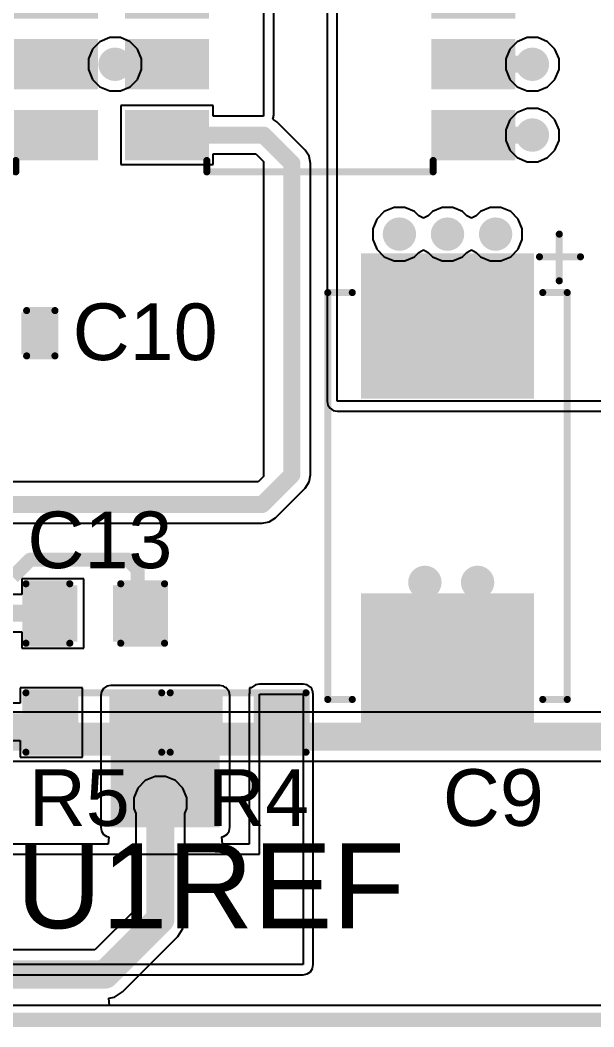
# Model space of a CAD drawing. Header units: millimetres. Extents: x 0 to 215, y 0 to 215.
# Drawn here: x 2.903 to 3.308, y 1.245 to 1.956 of the extents above; entities that cross this region are included whole.
import ezdxf

# ---------------------------------------------------------------- set-up
doc = ezdxf.new("R2010")
doc.units = ezdxf.units.MM
doc.header["$MEASUREMENT"] = 0
for name, color, linetype in [('BottomLayer', 5, 'Continuous'), ('Mechanical1', 6, 'Continuous'), ('TopLayer', 1, 'Continuous'), ('TopOverlay', 2, 'Continuous'), ('TopPaste', 8, 'Continuous'), ('TopSolder', 216, 'Continuous'), ('ViaHoleLayer', 16, 'Continuous')]:
    doc.layers.add(name, color=color, linetype=linetype)
doc.styles.add('Arial', font='', dxfattribs={"height": 0.2})
doc.styles.get('Arial').set_extended_font_data('Arial')

# ---------------------------------------------------------------- blocks, each defined once
blk = doc.blocks.new('SOP_8_21')
at = {"layer": 'TopLayer'}
for points in [[(-0.13386, 0.08878), (-0.08268, 0.08878), (-0.08268, 0.06122), (-0.13386, 0.06122)], [(0.08268, 0.08878), (0.13386, 0.08878), (0.13386, 0.06122), (0.08268, 0.06122)], [(-0.13386, 0.03878), (-0.08268, 0.03878), (-0.08268, 0.01122), (-0.13386, 0.01122)], [(0.08268, 0.03878), (0.13386, 0.03878), (0.13386, 0.01122), (0.08268, 0.01122)], [(-0.13386, -0.01122), (-0.08268, -0.01122), (-0.08268, -0.03878), (-0.13386, -0.03878)], [(0.08268, -0.01122), (0.13386, -0.01122), (0.13386, -0.03878), (0.08268, -0.03878)], [(-0.13386, -0.06122), (-0.08268, -0.06122), (-0.08268, -0.08878), (-0.13386, -0.08878)], [(0.08268, -0.06122), (0.13386, -0.06122), (0.13386, -0.08878), (0.08268, -0.08878)]]:
    blk.add_hatch(color=1, dxfattribs=at).paths.add_polyline_path(points)
at = {"layer": 'TopOverlay'}
blk.add_hatch(color=2, dxfattribs=at).paths.add_polyline_path([(-0.078, 0.058), (-0.067, 0.058), (-0.067, 0.084), (-0.078, 0.084)])
at = {"layer": 'TopPaste'}
for points in [[(-0.13386, 0.08878), (-0.08268, 0.08878), (-0.08268, 0.06122), (-0.13386, 0.06122)], [(0.08268, 0.08878), (0.13386, 0.08878), (0.13386, 0.06122), (0.08268, 0.06122)], [(-0.13386, 0.03878), (-0.08268, 0.03878), (-0.08268, 0.01122), (-0.13386, 0.01122)], [(0.08268, 0.03878), (0.13386, 0.03878), (0.13386, 0.01122), (0.08268, 0.01122)], [(-0.13386, -0.01122), (-0.08268, -0.01122), (-0.08268, -0.03878), (-0.13386, -0.03878)], [(0.08268, -0.01122), (0.13386, -0.01122), (0.13386, -0.03878), (0.08268, -0.03878)], [(-0.13386, -0.06122), (-0.08268, -0.06122), (-0.08268, -0.08878), (-0.13386, -0.08878)], [(0.08268, -0.06122), (0.13386, -0.06122), (0.13386, -0.08878), (0.08268, -0.08878)]]:
    blk.add_hatch(color=8, dxfattribs=at).paths.add_polyline_path(points)
at = {"layer": 'TopSolder'}
for points in [[(-0.13786, 0.09278), (-0.07868, 0.09278), (-0.07868, 0.05722), (-0.13786, 0.05722)], [(0.07868, 0.09278), (0.13786, 0.09278), (0.13786, 0.05722), (0.07868, 0.05722)], [(-0.13786, 0.04278), (-0.07868, 0.04278), (-0.07868, 0.00722), (-0.13786, 0.00722)], [(0.07868, 0.04278), (0.13786, 0.04278), (0.13786, 0.00722), (0.07868, 0.00722)], [(-0.13786, -0.00722), (-0.07868, -0.00722), (-0.07868, -0.04278), (-0.13786, -0.04278)], [(0.07868, -0.00722), (0.13786, -0.00722), (0.13786, -0.04278), (0.07868, -0.04278)], [(-0.13786, -0.05722), (-0.07868, -0.05722), (-0.07868, -0.09278), (-0.13786, -0.09278)], [(0.07868, -0.05722), (0.13786, -0.05722), (0.13786, -0.09278), (0.07868, -0.09278)]]:
    blk.add_hatch(color=216, dxfattribs=at).paths.add_polyline_path(points)
at = {"layer": 'TopOverlay', "const_width": 0.005}
for points in [[(-0.08014, 0.101), (0.07986, 0.101)], [(-0.08014, 0.093), (-0.08014, 0.101)], [(0.07986, 0.093), (0.07986, 0.101)], [(-0.14514, 0.08), (-0.14014, 0.075)], [(-0.14514, 0.07), (-0.14514, 0.08)], [(-0.14514, 0.07), (-0.14014, 0.075)], [(-0.08014, -0.101), (-0.08014, -0.093)], [(0.07986, -0.101), (0.07986, -0.093)], [(-0.08014, -0.101), (0.07986, -0.101)]]:
    blk.add_lwpolyline(points, dxfattribs=at)
at = {"layer": 'TopOverlay', "const_width": 0.0025}
for points in [[(-0.08139, 0.101, 1), (-0.07889, 0.101, 1)], [(-0.08139, 0.101, 1), (-0.07889, 0.101, 1)], [(0.07861, 0.101, 1), (0.08111, 0.101, 1)], [(0.07861, 0.101, 1), (0.08111, 0.101, 1)], [(-0.08139, 0.093, 1), (-0.07889, 0.093, 1)], [(0.07861, 0.093, 1), (0.08111, 0.093, 1)], [(-0.14639, 0.08, 1), (-0.14389, 0.08, 1)], [(-0.14639, 0.08, 1), (-0.14389, 0.08, 1)], [(-0.14639, 0.07, 1), (-0.14389, 0.07, 1)], [(-0.14639, 0.07, 1), (-0.14389, 0.07, 1)], [(-0.14139, 0.075, 1), (-0.13889, 0.075, 1)], [(-0.14139, 0.075, 1), (-0.13889, 0.075, 1)], [(-0.08139, -0.093, 1), (-0.07889, -0.093, 1)], [(0.07861, -0.093, 1), (0.08111, -0.093, 1)], [(-0.08139, -0.101, 1), (-0.07889, -0.101, 1)], [(-0.08139, -0.101, 1), (-0.07889, -0.101, 1)], [(0.07861, -0.101, 1), (0.08111, -0.101, 1)], [(0.07861, -0.101, 1), (0.08111, -0.101, 1)]]:
    blk.add_lwpolyline(points, format="xyb", close=True, dxfattribs=at)
blk = doc.blocks.new('SOP_8_22')
at = {"layer": 'TopLayer'}
for points in [[(-0.13386, 0.08878), (-0.08268, 0.08878), (-0.08268, 0.06122), (-0.13386, 0.06122)], [(0.08268, 0.08878), (0.13386, 0.08878), (0.13386, 0.06122), (0.08268, 0.06122)], [(-0.13386, 0.03878), (-0.08268, 0.03878), (-0.08268, 0.01122), (-0.13386, 0.01122)], [(0.08268, 0.03878), (0.13386, 0.03878), (0.13386, 0.01122), (0.08268, 0.01122)], [(-0.13386, -0.01122), (-0.08268, -0.01122), (-0.08268, -0.03878), (-0.13386, -0.03878)], [(0.08268, -0.01122), (0.13386, -0.01122), (0.13386, -0.03878), (0.08268, -0.03878)], [(-0.13386, -0.06122), (-0.08268, -0.06122), (-0.08268, -0.08878), (-0.13386, -0.08878)], [(0.08268, -0.06122), (0.13386, -0.06122), (0.13386, -0.08878), (0.08268, -0.08878)]]:
    blk.add_hatch(color=1, dxfattribs=at).paths.add_polyline_path(points)
at = {"layer": 'TopOverlay'}
blk.add_hatch(color=2, dxfattribs=at).paths.add_polyline_path([(-0.078, 0.058), (-0.067, 0.058), (-0.067, 0.084), (-0.078, 0.084)])
at = {"layer": 'TopPaste'}
for points in [[(-0.13386, 0.08878), (-0.08268, 0.08878), (-0.08268, 0.06122), (-0.13386, 0.06122)], [(0.08268, 0.08878), (0.13386, 0.08878), (0.13386, 0.06122), (0.08268, 0.06122)], [(-0.13386, 0.03878), (-0.08268, 0.03878), (-0.08268, 0.01122), (-0.13386, 0.01122)], [(0.08268, 0.03878), (0.13386, 0.03878), (0.13386, 0.01122), (0.08268, 0.01122)], [(-0.13386, -0.01122), (-0.08268, -0.01122), (-0.08268, -0.03878), (-0.13386, -0.03878)], [(0.08268, -0.01122), (0.13386, -0.01122), (0.13386, -0.03878), (0.08268, -0.03878)], [(-0.13386, -0.06122), (-0.08268, -0.06122), (-0.08268, -0.08878), (-0.13386, -0.08878)], [(0.08268, -0.06122), (0.13386, -0.06122), (0.13386, -0.08878), (0.08268, -0.08878)]]:
    blk.add_hatch(color=8, dxfattribs=at).paths.add_polyline_path(points)
at = {"layer": 'TopSolder'}
for points in [[(-0.13786, 0.09278), (-0.07868, 0.09278), (-0.07868, 0.05722), (-0.13786, 0.05722)], [(0.07868, 0.09278), (0.13786, 0.09278), (0.13786, 0.05722), (0.07868, 0.05722)], [(-0.13786, 0.04278), (-0.07868, 0.04278), (-0.07868, 0.00722), (-0.13786, 0.00722)], [(0.07868, 0.04278), (0.13786, 0.04278), (0.13786, 0.00722), (0.07868, 0.00722)], [(-0.13786, -0.00722), (-0.07868, -0.00722), (-0.07868, -0.04278), (-0.13786, -0.04278)], [(0.07868, -0.00722), (0.13786, -0.00722), (0.13786, -0.04278), (0.07868, -0.04278)], [(-0.13786, -0.05722), (-0.07868, -0.05722), (-0.07868, -0.09278), (-0.13786, -0.09278)], [(0.07868, -0.05722), (0.13786, -0.05722), (0.13786, -0.09278), (0.07868, -0.09278)]]:
    blk.add_hatch(color=216, dxfattribs=at).paths.add_polyline_path(points)
at = {"layer": 'TopOverlay', "const_width": 0.005}
for points in [[(-0.08014, 0.101), (0.07986, 0.101)], [(-0.08014, 0.093), (-0.08014, 0.101)], [(0.07986, 0.093), (0.07986, 0.101)], [(-0.14514, 0.08), (-0.14014, 0.075)], [(-0.14514, 0.07), (-0.14514, 0.08)], [(-0.14514, 0.07), (-0.14014, 0.075)], [(-0.08014, -0.101), (-0.08014, -0.093)], [(0.07986, -0.101), (0.07986, -0.093)], [(-0.08014, -0.101), (0.07986, -0.101)]]:
    blk.add_lwpolyline(points, dxfattribs=at)
at = {"layer": 'TopOverlay', "const_width": 0.0025}
for points in [[(-0.08139, 0.101, 1), (-0.07889, 0.101, 1)], [(-0.08139, 0.101, 1), (-0.07889, 0.101, 1)], [(0.07861, 0.101, 1), (0.08111, 0.101, 1)], [(0.07861, 0.101, 1), (0.08111, 0.101, 1)], [(-0.08139, 0.093, 1), (-0.07889, 0.093, 1)], [(0.07861, 0.093, 1), (0.08111, 0.093, 1)], [(-0.14639, 0.08, 1), (-0.14389, 0.08, 1)], [(-0.14639, 0.08, 1), (-0.14389, 0.08, 1)], [(-0.14639, 0.07, 1), (-0.14389, 0.07, 1)], [(-0.14639, 0.07, 1), (-0.14389, 0.07, 1)], [(-0.14139, 0.075, 1), (-0.13889, 0.075, 1)], [(-0.14139, 0.075, 1), (-0.13889, 0.075, 1)], [(-0.08139, -0.093, 1), (-0.07889, -0.093, 1)], [(0.07861, -0.093, 1), (0.08111, -0.093, 1)], [(-0.08139, -0.101, 1), (-0.07889, -0.101, 1)], [(-0.08139, -0.101, 1), (-0.07889, -0.101, 1)], [(0.07861, -0.101, 1), (0.08111, -0.101, 1)], [(0.07861, -0.101, 1), (0.08111, -0.101, 1)]]:
    blk.add_lwpolyline(points, format="xyb", close=True, dxfattribs=at)
blk = doc.blocks.new('R___0603_73')
at = {"layer": 'TopLayer'}
for points in [[(-0.015, 0.0175), (-0.015, -0.0175), (-0.045, -0.0175), (-0.045, 0.0175)], [(0.045, 0.0175), (0.045, -0.0175), (0.015, -0.0175), (0.015, 0.0175)]]:
    blk.add_hatch(color=1, dxfattribs=at).paths.add_polyline_path(points)
at = {"layer": 'TopPaste'}
for points in [[(-0.015, 0.0175), (-0.015, -0.0175), (-0.045, -0.0175), (-0.045, 0.0175)], [(0.045, 0.0175), (0.045, -0.0175), (0.015, -0.0175), (0.015, 0.0175)]]:
    blk.add_hatch(color=8, dxfattribs=at).paths.add_polyline_path(points)
at = {"layer": 'TopSolder'}
for points in [[(-0.011, 0.0215), (-0.011, -0.0215), (-0.049, -0.0215), (-0.049, 0.0215)], [(0.049, 0.0215), (0.049, -0.0215), (0.011, -0.0215), (0.011, 0.0215)]]:
    blk.add_hatch(color=216, dxfattribs=at).paths.add_polyline_path(points)
at = {"layer": 'TopOverlay', "const_width": 0.005}
for points in [[(-0.048, 0.021), (0.048, 0.021)], [(-0.048, -0.021), (-0.048, 0.021)], [(0.048, -0.021), (0.048, 0.021)], [(-0.048, -0.021), (0.048, -0.021)]]:
    blk.add_lwpolyline(points, dxfattribs=at)
at = {"layer": 'TopOverlay', "const_width": 0.0025}
for points in [[(-0.04925, 0.021, 1), (-0.04675, 0.021, 1)], [(-0.04925, 0.021, 1), (-0.04675, 0.021, 1)], [(0.04675, 0.021, 1), (0.04925, 0.021, 1)], [(0.04675, 0.021, 1), (0.04925, 0.021, 1)], [(-0.04925, -0.021, 1), (-0.04675, -0.021, 1)], [(-0.04925, -0.021, 1), (-0.04675, -0.021, 1)], [(0.04675, -0.021, 1), (0.04925, -0.021, 1)], [(0.04675, -0.021, 1), (0.04925, -0.021, 1)]]:
    blk.add_lwpolyline(points, format="xyb", close=True, dxfattribs=at)
blk = doc.blocks.new('R___0603_74')
at = {"layer": 'TopLayer'}
for points in [[(-0.015, 0.0175), (-0.015, -0.0175), (-0.045, -0.0175), (-0.045, 0.0175)], [(0.045, 0.0175), (0.045, -0.0175), (0.015, -0.0175), (0.015, 0.0175)]]:
    blk.add_hatch(color=1, dxfattribs=at).paths.add_polyline_path(points)
at = {"layer": 'TopPaste'}
for points in [[(-0.015, 0.0175), (-0.015, -0.0175), (-0.045, -0.0175), (-0.045, 0.0175)], [(0.045, 0.0175), (0.045, -0.0175), (0.015, -0.0175), (0.015, 0.0175)]]:
    blk.add_hatch(color=8, dxfattribs=at).paths.add_polyline_path(points)
at = {"layer": 'TopSolder'}
for points in [[(-0.011, 0.0215), (-0.011, -0.0215), (-0.049, -0.0215), (-0.049, 0.0215)], [(0.049, 0.0215), (0.049, -0.0215), (0.011, -0.0215), (0.011, 0.0215)]]:
    blk.add_hatch(color=216, dxfattribs=at).paths.add_polyline_path(points)
at = {"layer": 'TopOverlay', "const_width": 0.005}
for points in [[(0.048, 0.021), (-0.048, 0.021)], [(-0.048, 0.021), (-0.048, -0.021)], [(0.048, 0.021), (0.048, -0.021)], [(0.048, -0.021), (-0.048, -0.021)]]:
    blk.add_lwpolyline(points, dxfattribs=at)
at = {"layer": 'TopOverlay', "const_width": 0.0025}
for points in [[(-0.04925, 0.021, 1), (-0.04675, 0.021, 1)], [(-0.04925, 0.021, 1), (-0.04675, 0.021, 1)], [(0.04675, 0.021, 1), (0.04925, 0.021, 1)], [(0.04675, 0.021, 1), (0.04925, 0.021, 1)], [(-0.04925, -0.021, 1), (-0.04675, -0.021, 1)], [(-0.04925, -0.021, 1), (-0.04675, -0.021, 1)], [(0.04675, -0.021, 1), (0.04925, -0.021, 1)], [(0.04675, -0.021, 1), (0.04925, -0.021, 1)]]:
    blk.add_lwpolyline(points, format="xyb", close=True, dxfattribs=at)
blk = doc.blocks.new('C___0603_193')
at = {"layer": 'TopLayer'}
for points in [[(-0.015, 0.0175), (-0.015, -0.0175), (-0.045, -0.0175), (-0.045, 0.0175)], [(0.045, 0.0175), (0.045, -0.0175), (0.015, -0.0175), (0.015, 0.0175)]]:
    blk.add_hatch(color=1, dxfattribs=at).paths.add_polyline_path(points)
at = {"layer": 'TopPaste'}
for points in [[(-0.015, 0.0175), (-0.015, -0.0175), (-0.045, -0.0175), (-0.045, 0.0175)], [(0.045, 0.0175), (0.045, -0.0175), (0.015, -0.0175), (0.015, 0.0175)]]:
    blk.add_hatch(color=8, dxfattribs=at).paths.add_polyline_path(points)
at = {"layer": 'TopSolder'}
for points in [[(-0.01264, 0.01986), (-0.01264, -0.01986), (-0.04736, -0.01986), (-0.04736, 0.01986)], [(0.04736, 0.01986), (0.04736, -0.01986), (0.01264, -0.01986), (0.01264, 0.01986)]]:
    blk.add_hatch(color=216, dxfattribs=at).paths.add_polyline_path(points)
at = {"layer": 'TopOverlay', "const_width": 0.005}
for points in [[(-0.018, 0.021), (-0.049, 0.021)], [(-0.049, 0.021), (-0.049, -0.021)], [(0.049, 0.021), (0.018, 0.021)], [(0.049, 0.021), (0.049, -0.021)], [(-0.018, -0.021), (-0.049, -0.021)], [(0.049, -0.021), (0.018, -0.021)]]:
    blk.add_lwpolyline(points, dxfattribs=at)
at = {"layer": 'TopOverlay', "const_width": 0.0025}
for points in [[(-0.05025, 0.021, 1), (-0.04775, 0.021, 1)], [(-0.05025, 0.021, 1), (-0.04775, 0.021, 1)], [(-0.01925, 0.021, 1), (-0.01675, 0.021, 1)], [(0.01675, 0.021, 1), (0.01925, 0.021, 1)], [(0.04775, 0.021, 1), (0.05025, 0.021, 1)], [(0.04775, 0.021, 1), (0.05025, 0.021, 1)], [(-0.05025, -0.021, 1), (-0.04775, -0.021, 1)], [(-0.05025, -0.021, 1), (-0.04775, -0.021, 1)], [(-0.01925, -0.021, 1), (-0.01675, -0.021, 1)], [(0.01675, -0.021, 1), (0.01925, -0.021, 1)], [(0.04775, -0.021, 1), (0.05025, -0.021, 1)], [(0.04775, -0.021, 1), (0.05025, -0.021, 1)]]:
    blk.add_lwpolyline(points, format="xyb", close=True, dxfattribs=at)
blk = doc.blocks.new('C___0402_196')
at = {"layer": 'TopLayer'}
for points in [[(-0.0275, -0.0125), (-0.0275, 0.0125), (-0.0095, 0.0125), (-0.0095, -0.0125)], [(0.0095, -0.0125), (0.0095, 0.0125), (0.0275, 0.0125), (0.0275, -0.0125)]]:
    blk.add_hatch(color=1, dxfattribs=at).paths.add_polyline_path(points)
at = {"layer": 'TopPaste'}
for points in [[(-0.0275, -0.0125), (-0.0275, 0.0125), (-0.0095, 0.0125), (-0.0095, -0.0125)], [(0.0095, -0.0125), (0.0095, 0.0125), (0.0275, 0.0125), (0.0275, -0.0125)]]:
    blk.add_hatch(color=8, dxfattribs=at).paths.add_polyline_path(points)
at = {"layer": 'TopSolder'}
for points in [[(-0.02986, -0.01486), (-0.02986, 0.01486), (-0.00714, 0.01486), (-0.00714, -0.01486)], [(0.00714, -0.01486), (0.00714, 0.01486), (0.02986, 0.01486), (0.02986, -0.01486)]]:
    blk.add_hatch(color=216, dxfattribs=at).paths.add_polyline_path(points)
at = {"layer": 'TopOverlay', "const_width": 0.005}
for points in [[(-0.031, -0.016), (-0.031, 0.016)], [(-0.031, 0.016), (-0.011, 0.016)], [(0.011, 0.016), (0.031, 0.016)], [(0.031, -0.016), (0.031, 0.016)], [(-0.031, -0.016), (-0.011, -0.016)], [(0.011, -0.016), (0.031, -0.016)]]:
    blk.add_lwpolyline(points, dxfattribs=at)
at = {"layer": 'TopOverlay', "const_width": 0.0025}
for points in [[(-0.03225, 0.016, 1), (-0.02975, 0.016, 1)], [(-0.03225, 0.016, 1), (-0.02975, 0.016, 1)], [(-0.01225, 0.016, 1), (-0.00975, 0.016, 1)], [(0.00975, 0.016, 1), (0.01225, 0.016, 1)], [(0.02975, 0.016, 1), (0.03225, 0.016, 1)], [(0.02975, 0.016, 1), (0.03225, 0.016, 1)], [(-0.03225, -0.016, 1), (-0.02975, -0.016, 1)], [(-0.03225, -0.016, 1), (-0.02975, -0.016, 1)], [(-0.01225, -0.016, 1), (-0.00975, -0.016, 1)], [(0.00975, -0.016, 1), (0.01225, -0.016, 1)], [(0.02975, -0.016, 1), (0.03225, -0.016, 1)], [(0.02975, -0.016, 1), (0.03225, -0.016, 1)]]:
    blk.add_lwpolyline(points, format="xyb", close=True, dxfattribs=at)
blk = doc.blocks.new('C____D_197')
at = {"layer": 'TopLayer'}
for points in [[(-0.16732, 0.05709), (-0.07283, 0.05709), (-0.07283, -0.05709), (-0.16732, -0.05709)], [(0.07283, 0.05709), (0.16732, 0.05709), (0.16732, -0.05709), (0.07283, -0.05709)]]:
    blk.add_hatch(color=1, dxfattribs=at).paths.add_polyline_path(points)
at = {"layer": 'TopPaste'}
for points in [[(-0.16732, 0.05709), (-0.07283, 0.05709), (-0.07283, -0.05709), (-0.16732, -0.05709)], [(0.07283, 0.05709), (0.16732, 0.05709), (0.16732, -0.05709), (0.07283, -0.05709)]]:
    blk.add_hatch(color=8, dxfattribs=at).paths.add_polyline_path(points)
at = {"layer": 'TopSolder'}
for points in [[(-0.17132, 0.06109), (-0.06883, 0.06109), (-0.06883, -0.06109), (-0.17132, -0.06109)], [(0.06883, 0.06109), (0.17132, 0.06109), (0.17132, -0.06109), (0.06883, -0.06109)]]:
    blk.add_hatch(color=216, dxfattribs=at).paths.add_polyline_path(points)
at = {"layer": 'TopOverlay', "const_width": 0.005}
for points in [[(-0.169, 0.065), (-0.169, 0.094)], [(0.1437, 0.08465), (-0.1437, 0.08465)], [(-0.1437, 0.0673), (-0.1437, 0.08465)], [(0.1437, 0.0673), (0.1437, 0.08465)], [(-0.152, 0.079), (-0.185, 0.079)], [(-0.1437, -0.08465), (-0.1437, -0.0673)], [(0.1437, -0.08465), (0.1437, -0.0673)], [(0.1437, -0.08465), (-0.1437, -0.08465)]]:
    blk.add_lwpolyline(points, dxfattribs=at)
at = {"layer": 'TopOverlay', "const_width": 0.0025}
for points in [[(-0.17025, 0.094, 1), (-0.16775, 0.094, 1)], [(-0.14495, 0.08465, 1), (-0.14245, 0.08465, 1)], [(-0.14495, 0.08465, 1), (-0.14245, 0.08465, 1)], [(0.14245, 0.08465, 1), (0.14495, 0.08465, 1)], [(0.14245, 0.08465, 1), (0.14495, 0.08465, 1)], [(-0.18625, 0.079, 1), (-0.18375, 0.079, 1)], [(-0.15325, 0.079, 1), (-0.15075, 0.079, 1)], [(-0.17025, 0.065, 1), (-0.16775, 0.065, 1)], [(-0.14495, 0.0673, 1), (-0.14245, 0.0673, 1)], [(0.14245, 0.0673, 1), (0.14495, 0.0673, 1)], [(-0.14495, -0.0673, 1), (-0.14245, -0.0673, 1)], [(0.14245, -0.0673, 1), (0.14495, -0.0673, 1)], [(-0.14495, -0.08465, 1), (-0.14245, -0.08465, 1)], [(-0.14495, -0.08465, 1), (-0.14245, -0.08465, 1)], [(0.14245, -0.08465, 1), (0.14495, -0.08465, 1)], [(0.14245, -0.08465, 1), (0.14495, -0.08465, 1)]]:
    blk.add_lwpolyline(points, format="xyb", close=True, dxfattribs=at)

msp = doc.modelspace()

# ---------------------------------------------------------------- hatches: boundary and pattern name
at = {"layer": 'BottomLayer'}
h = msp.add_hatch(color=5, dxfattribs=at)
edge = h.paths.add_edge_path()
edge.add_arc((2.97, 1.925), 0.01181, 0, 360)
h = msp.add_hatch(color=5, dxfattribs=at)
edge = h.paths.add_edge_path()
edge.add_arc((3.265, 1.925), 0.01181, 0, 360)
h = msp.add_hatch(color=5, dxfattribs=at)
edge = h.paths.add_edge_path()
edge.add_arc((3.265, 1.875), 0.01181, 0, 360)
h = msp.add_hatch(color=5, dxfattribs=at)
edge = h.paths.add_edge_path()
edge.add_arc((3.171, 1.805), 0.01181, 0, 360)
h = msp.add_hatch(color=5, dxfattribs=at)
edge = h.paths.add_edge_path()
edge.add_arc((3.205, 1.805), 0.01181, 0, 360)
h = msp.add_hatch(color=5, dxfattribs=at)
edge = h.paths.add_edge_path()
edge.add_arc((3.239, 1.805), 0.01181, 0, 360)
h = msp.add_hatch(color=5, dxfattribs=at)
edge = h.paths.add_edge_path()
edge.add_arc((3.189, 1.559), 0.01181, 0, 360)
h = msp.add_hatch(color=5, dxfattribs=at)
edge = h.paths.add_edge_path()
edge.add_arc((3.22627, 1.559), 0.01181, 0, 360)
h = msp.add_hatch(color=5, dxfattribs=at)
edge = h.paths.add_edge_path()
edge.add_arc((3.002, 1.403), 0.01181, 0, 360)
at = {"layer": 'TopLayer'}
h = msp.add_hatch(color=1, dxfattribs=at)
edge = h.paths.add_edge_path()
edge.add_arc((2.97, 1.925), 0.01181, 0, 360)
h = msp.add_hatch(color=1, dxfattribs=at)
edge = h.paths.add_edge_path()
edge.add_arc((3.265, 1.925), 0.01181, 0, 360)
h = msp.add_hatch(color=1, dxfattribs=at)
edge = h.paths.add_edge_path()
edge.add_arc((3.265, 1.875), 0.01181, 0, 360)
h = msp.add_hatch(color=1, dxfattribs=at)
edge = h.paths.add_edge_path()
edge.add_arc((3.171, 1.805), 0.01181, 0, 360)
h = msp.add_hatch(color=1, dxfattribs=at)
edge = h.paths.add_edge_path()
edge.add_arc((3.205, 1.805), 0.01181, 0, 360)
h = msp.add_hatch(color=1, dxfattribs=at)
edge = h.paths.add_edge_path()
edge.add_arc((3.239, 1.805), 0.01181, 0, 360)
h = msp.add_hatch(color=1, dxfattribs=at)
edge = h.paths.add_edge_path()
edge.add_arc((3.189, 1.559), 0.01181, 0, 360)
h = msp.add_hatch(color=1, dxfattribs=at)
edge = h.paths.add_edge_path()
edge.add_arc((3.22627, 1.559), 0.01181, 0, 360)
msp.add_hatch(color=1, dxfattribs=at).paths.add_polyline_path([(2.967, 1.386), (3.044, 1.386), (3.044, 1.479), (2.967, 1.479)])
h = msp.add_hatch(color=1, dxfattribs=at)
edge = h.paths.add_edge_path()
edge.add_arc((3.002, 1.403), 0.01181, 0, 360)
at = {"layer": 'ViaHoleLayer'}
h = msp.add_hatch(color=16, dxfattribs=at)
edge = h.paths.add_edge_path()
edge.add_arc((2.97, 1.925), 0.00591, 0, 360)
h = msp.add_hatch(color=16, dxfattribs=at)
edge = h.paths.add_edge_path()
edge.add_arc((3.265, 1.925), 0.00591, 0, 360)
h = msp.add_hatch(color=16, dxfattribs=at)
edge = h.paths.add_edge_path()
edge.add_arc((3.265, 1.875), 0.00591, 0, 360)
h = msp.add_hatch(color=16, dxfattribs=at)
edge = h.paths.add_edge_path()
edge.add_arc((3.171, 1.805), 0.00591, 0, 360)
h = msp.add_hatch(color=16, dxfattribs=at)
edge = h.paths.add_edge_path()
edge.add_arc((3.205, 1.805), 0.00591, 0, 360)
h = msp.add_hatch(color=16, dxfattribs=at)
edge = h.paths.add_edge_path()
edge.add_arc((3.239, 1.805), 0.00591, 0, 360)
h = msp.add_hatch(color=16, dxfattribs=at)
edge = h.paths.add_edge_path()
edge.add_arc((3.189, 1.559), 0.00591, 0, 360)
h = msp.add_hatch(color=16, dxfattribs=at)
edge = h.paths.add_edge_path()
edge.add_arc((3.22627, 1.559), 0.00591, 0, 360)
h = msp.add_hatch(color=16, dxfattribs=at)
edge = h.paths.add_edge_path()
edge.add_arc((3.002, 1.403), 0.00591, 0, 360)

# ---------------------------------------------------------------- linework, layer by layer
at = {"layer": 'BottomLayer'}
for p, q in [((2.96626, 1.94381), (2.95934, 1.94095)), ((2.97374, 1.94381), (2.96626, 1.94381)), ((2.98066, 1.94095), (2.97374, 1.94381)), ((3.26126, 1.94381), (3.25434, 1.94095)), ((3.26874, 1.94381), (3.26126, 1.94381)), ((3.27566, 1.94095), (3.26874, 1.94381)), ((2.95405, 1.93566), (2.95119, 1.92874)), ((2.95934, 1.94095), (2.95405, 1.93566)), ((2.98595, 1.93566), (2.98066, 1.94095)), ((2.98881, 1.92874), (2.98595, 1.93566)), ((3.24905, 1.93566), (3.24619, 1.92874)), ((3.25434, 1.94095), (3.24905, 1.93566)), ((3.28095, 1.93566), (3.27566, 1.94095)), ((3.28381, 1.92874), (3.28095, 1.93566)), ((2.95119, 1.92874), (2.95119, 1.92126)), ((2.98881, 1.92126), (2.98881, 1.92874)), ((3.24619, 1.92874), (3.24619, 1.92126)), ((3.28381, 1.92126), (3.28381, 1.92874)), ((2.95119, 1.92126), (2.95405, 1.91434)), ((2.98595, 1.91434), (2.98881, 1.92126)), ((3.24619, 1.92126), (3.24905, 1.91434)), ((3.28095, 1.91434), (3.28381, 1.92126)), ((2.95405, 1.91434), (2.95934, 1.90905)), ((2.98066, 1.90905), (2.98595, 1.91434)), ((3.24905, 1.91434), (3.25434, 1.90905)), ((3.27566, 1.90905), (3.28095, 1.91434)), ((2.95934, 1.90905), (2.96626, 1.90619)), ((2.96626, 1.90619), (2.97374, 1.90619)), ((2.97374, 1.90619), (2.98066, 1.90905)), ((3.25434, 1.90905), (3.26126, 1.90619)), ((3.26126, 1.90619), (3.26874, 1.90619)), ((3.26874, 1.90619), (3.27566, 1.90905)), ((3.26126, 1.89381), (3.25434, 1.89095)), ((3.26874, 1.89381), (3.26126, 1.89381)), ((3.27566, 1.89095), (3.26874, 1.89381)), ((3.24905, 1.88566), (3.24619, 1.87874)), ((3.25434, 1.89095), (3.24905, 1.88566)), ((3.28095, 1.88566), (3.27566, 1.89095)), ((3.28381, 1.87874), (3.28095, 1.88566)), ((3.24619, 1.87874), (3.24619, 1.87126)), ((3.28381, 1.87126), (3.28381, 1.87874)), ((3.24619, 1.87126), (3.24905, 1.86434)), ((3.28095, 1.86434), (3.28381, 1.87126)), ((3.24905, 1.86434), (3.25434, 1.85905)), ((3.27566, 1.85905), (3.28095, 1.86434)), ((3.25434, 1.85905), (3.26126, 1.85619)), ((3.26126, 1.85619), (3.26874, 1.85619)), ((3.26874, 1.85619), (3.27566, 1.85905)), ((3.16034, 1.82095), (3.15505, 1.81566)), ((3.16726, 1.82381), (3.16034, 1.82095)), ((3.17474, 1.82381), (3.16726, 1.82381)), ((3.18166, 1.82095), (3.17474, 1.82381)), ((3.18473, 1.81787), (3.18166, 1.82095)), ((3.19434, 1.82095), (3.19127, 1.81787)), ((3.20126, 1.82381), (3.19434, 1.82095)), ((3.20874, 1.82381), (3.20126, 1.82381)), ((3.21566, 1.82095), (3.20874, 1.82381)), ((3.21873, 1.81787), (3.21566, 1.82095)), ((3.22834, 1.82095), (3.22527, 1.81787)), ((3.23526, 1.82381), (3.22834, 1.82095)), ((3.24274, 1.82381), (3.23526, 1.82381)), ((3.24966, 1.82095), (3.24274, 1.82381)), ((3.25495, 1.81566), (3.24966, 1.82095)), ((3.15505, 1.81566), (3.15219, 1.80874)), ((3.188, 1.8162), (3.18473, 1.81787)), ((3.19127, 1.81787), (3.188, 1.8162)), ((3.222, 1.8162), (3.21873, 1.81787)), ((3.22527, 1.81787), (3.222, 1.8162)), ((3.25781, 1.80874), (3.25495, 1.81566)), ((3.15219, 1.80874), (3.15219, 1.80126)), ((3.25781, 1.80126), (3.25781, 1.80874)), ((3.15219, 1.80126), (3.15505, 1.79434)), ((3.25495, 1.79434), (3.25781, 1.80126)), ((3.15505, 1.79434), (3.16034, 1.78905)), ((3.18473, 1.79213), (3.188, 1.7938)), ((3.188, 1.7938), (3.19127, 1.79213)), ((3.21873, 1.79213), (3.222, 1.7938)), ((3.222, 1.7938), (3.22527, 1.79213)), ((3.24966, 1.78905), (3.25495, 1.79434)), ((3.16034, 1.78905), (3.16726, 1.78619)), ((3.16726, 1.78619), (3.17474, 1.78619)), ((3.17474, 1.78619), (3.18166, 1.78905)), ((3.18166, 1.78905), (3.18473, 1.79213)), ((3.19127, 1.79213), (3.19434, 1.78905)), ((3.19434, 1.78905), (3.20126, 1.78619)), ((3.20126, 1.78619), (3.20874, 1.78619)), ((3.20874, 1.78619), (3.21566, 1.78905)), ((3.21566, 1.78905), (3.21873, 1.79213)), ((3.22527, 1.79213), (3.22834, 1.78905)), ((3.22834, 1.78905), (3.23526, 1.78619)), ((3.23526, 1.78619), (3.24274, 1.78619)), ((3.24274, 1.78619), (3.24966, 1.78905)), ((3.37282, 1.46733), (2.64401, 1.46733)), ((2.591, 1.43267), (3.38, 1.43267)), ((2.99134, 1.41895), (2.98605, 1.41366)), ((2.99826, 1.42181), (2.99134, 1.41895)), ((3.00574, 1.42181), (2.99826, 1.42181)), ((3.01266, 1.41895), (3.00574, 1.42181)), ((3.01795, 1.41366), (3.01266, 1.41895)), ((2.98605, 1.41366), (2.98319, 1.40674)), ((3.02081, 1.40674), (3.01795, 1.41366)), ((2.98319, 1.40674), (2.98319, 1.39926)), ((3.02081, 1.39926), (3.02081, 1.40674)), ((2.98319, 1.39926), (2.98467, 1.39569)), ((2.98467, 1.39569), (2.98467, 1.32818)), ((3.01933, 1.39569), (3.02081, 1.39926)), ((3.01933, 1.321), (3.01933, 1.39569)), ((2.98467, 1.32818), (2.95582, 1.29933)), ((3.01801, 1.31437), (3.01933, 1.321)), ((2.97526, 1.26974), (3.01426, 1.30874)), ((3.01426, 1.30874), (3.01801, 1.31437)), ((2.95582, 1.29933), (2.57919, 1.29933)), ((2.96566, 1.2652), (2.96963, 1.26599)), ((2.96963, 1.26599), (2.97526, 1.26974)), ((2.96615, 1.2602), (2.96566, 1.2652)), ((3.83353, 1.2602), (2.96615, 1.2602))]:
    msp.add_line(p, q, dxfattribs=at)
at = {"layer": 'BottomLayer', "const_width": 0.02}
for points in [[(2.591, 1.45), (3.38, 1.45)], [(3.002, 1.321), (3.002, 1.403)], [(2.963, 1.282), (3.002, 1.321)], [(0.725, 1.282), (2.963, 1.282)]]:
    msp.add_lwpolyline(points, dxfattribs=at)
at = {"layer": 'BottomLayer', "const_width": 0.01}
for points in [[(2.997, 1.403, 1), (3.007, 1.403, 1)], [(2.997, 1.321, 1), (3.007, 1.321, 1)], [(2.997, 1.321, 1), (3.007, 1.321, 1)], [(2.958, 1.282, 1), (2.968, 1.282, 1)], [(2.958, 1.282, 1), (2.968, 1.282, 1)]]:
    msp.add_lwpolyline(points, format="xyb", close=True, dxfattribs=at)
at = {"layer": 'Mechanical1', "const_width": 0.01}
msp.add_lwpolyline([(0.765, 1.25), (4.11, 1.25)], dxfattribs=at)
at = {"layer": 'TopLayer'}
for p, q in [((3.075, 2.086), (3.075, 1.88896)), ((3.08214, 1.88896), (3.08214, 2.086)), ((3.11986, 2.086), (3.11986, 1.687)), ((3.127, 1.687), (3.127, 2.086)), ((3.03932, 1.89578), (2.97414, 1.89578)), ((2.97414, 1.89578), (2.97414, 1.85422)), ((3.03932, 1.88825), (3.03932, 1.89578)), ((3.07486, 1.88825), (3.03932, 1.88825)), ((3.075, 1.88896), (3.07486, 1.88825)), ((3.0816, 1.88623), (3.08186, 1.88686)), ((3.08437, 1.88437), (3.0816, 1.88623)), ((3.08186, 1.88686), (3.082, 1.88757)), ((3.082, 1.88827), (3.08214, 1.88896)), ((3.082, 1.88757), (3.082, 1.88827)), ((3.10437, 1.86437), (3.08437, 1.88437)), ((3.10725, 1.86007), (3.10437, 1.86437)), ((3.03932, 1.85422), (3.03932, 1.86175)), ((3.03932, 1.86175), (3.06951, 1.86175)), ((3.06951, 1.86175), (3.075, 1.85625)), ((3.075, 1.85625), (3.075, 1.63375)), ((3.10825, 1.855), (3.10725, 1.86007)), ((2.97414, 1.85422), (3.03932, 1.85422)), ((3.10825, 1.635), (3.10825, 1.855)), ((3.11986, 1.687), (3.12041, 1.68427)), ((3.349, 1.687), (3.127, 1.687)), ((3.12041, 1.68427), (3.12195, 1.68195)), ((3.12195, 1.68195), (3.12427, 1.68041)), ((3.12427, 1.68041), (3.127, 1.67986)), ((3.127, 1.67986), (3.349, 1.67986)), ((3.07125, 1.63), (2.80518, 1.63)), ((3.075, 1.63375), (3.07125, 1.63)), ((3.10437, 1.62563), (3.10725, 1.62993)), ((3.10725, 1.62993), (3.10825, 1.635)), ((3.08335, 1.6046), (3.10437, 1.62563)), ((2.89381, 1.60072), (3.07398, 1.60072)), ((3.07398, 1.60072), (3.07905, 1.60173)), ((3.07905, 1.60173), (3.08335, 1.6046)), ((2.948, 1.5615), (2.904, 1.5615)), ((2.904, 1.5615), (2.904, 1.55046)), ((2.948, 1.5125), (2.948, 1.5615)), ((2.904, 1.55046), (2.89381, 1.55046)), ((2.89381, 1.52395), (2.904, 1.52395)), ((2.904, 1.52395), (2.904, 1.5125)), ((2.904, 1.5125), (2.948, 1.5125)), ((3.06927, 1.48659), (3.06695, 1.48505)), ((3.072, 1.48714), (3.06927, 1.48659)), ((3.103, 1.48714), (3.072, 1.48714)), ((3.10573, 1.48659), (3.103, 1.48714)), ((3.10805, 1.48505), (3.10573, 1.48659)), ((2.947, 1.4845), (2.903, 1.4845)), ((2.903, 1.4845), (2.903, 1.47369)), ((2.947, 1.4355), (2.947, 1.4845)), ((2.96041, 1.48173), (2.95986, 1.479)), ((2.96195, 1.48405), (2.96041, 1.48173)), ((2.96427, 1.48559), (2.96195, 1.48405)), ((2.967, 1.48614), (2.96427, 1.48559)), ((3.044, 1.48614), (2.967, 1.48614)), ((3.04673, 1.48559), (3.044, 1.48614)), ((3.04837, 1.4845), (3.04673, 1.48559)), ((3.049, 1.4845), (3.04837, 1.4845)), ((3.049, 1.48408), (3.049, 1.4845)), ((3.04905, 1.48405), (3.049, 1.48408)), ((3.05059, 1.48173), (3.04905, 1.48405)), ((3.05114, 1.479), (3.05059, 1.48173)), ((3.065, 1.48069), (3.06486, 1.48)), ((3.06486, 1.48), (3.06486, 1.37414)), ((3.06659, 1.4845), (3.065, 1.4845)), ((3.065, 1.4845), (3.065, 1.48069)), ((3.06695, 1.48505), (3.06659, 1.4845)), ((3.072, 1.367), (3.072, 1.48)), ((3.072, 1.48), (3.103, 1.48)), ((3.103, 1.48), (3.103, 1.289)), ((3.10841, 1.4845), (3.10805, 1.48505)), ((3.109, 1.4845), (3.10841, 1.4845)), ((3.109, 1.48362), (3.109, 1.4845)), ((3.10959, 1.48273), (3.109, 1.48362)), ((3.11014, 1.48), (3.10959, 1.48273)), ((3.11014, 1.289), (3.11014, 1.48)), ((2.903, 1.47369), (2.89381, 1.47369)), ((2.95986, 1.479), (2.95986, 1.386)), ((3.05114, 1.386), (3.05114, 1.479)), ((2.89381, 1.44718), (2.903, 1.44718)), ((2.903, 1.44718), (2.903, 1.4355)), ((2.903, 1.4355), (2.947, 1.4355)), ((2.95986, 1.386), (2.96041, 1.38327)), ((2.96041, 1.38327), (2.96195, 1.38095)), ((2.96195, 1.38095), (2.96427, 1.37941)), ((3.04673, 1.37941), (3.04905, 1.38095)), ((3.04905, 1.38095), (3.05059, 1.38327)), ((3.05059, 1.38327), (3.05114, 1.386)), ((2.96513, 1.37414), (2.73914, 1.37414)), ((2.96427, 1.37941), (2.96562, 1.37914)), ((2.96562, 1.37914), (2.96513, 1.37414)), ((3.04538, 1.37914), (3.04673, 1.37941)), ((3.04587, 1.37414), (3.04538, 1.37914)), ((3.06486, 1.37414), (3.04587, 1.37414)), ((2.691, 1.367), (3.072, 1.367)), ((3.103, 1.289), (2.691, 1.289)), ((3.10959, 1.28627), (3.11014, 1.289)), ((2.691, 1.28186), (3.103, 1.28186)), ((3.103, 1.28186), (3.10573, 1.28241)), ((3.10573, 1.28241), (3.10805, 1.28395)), ((3.10805, 1.28395), (3.10959, 1.28627)), ((3.83353, 1.2602), (2.61614, 1.2602))]:
    msp.add_line(p, q, dxfattribs=at)
for points, const_width in [([(3.22327, 1.925), (3.265, 1.925)], 0.012), ([(3.00673, 1.875), (3.075, 1.875)], 0.012), ([(3.075, 1.875), (3.095, 1.855)], 0.012), ([(3.22327, 1.875), (3.265, 1.875)], 0.012), ([(3.095, 1.635), (3.095, 1.855)], 0.012), ([(3.07398, 1.61398), (3.095, 1.635)], 0.012), ([(2.84744, 1.61398), (3.07398, 1.61398)], 0.012), ([(2.8978, 1.5628), (2.91, 1.575)], 0.01), ([(2.91, 1.575), (2.979, 1.575)], 0.01), ([(2.979, 1.575), (2.986, 1.568)], 0.01), ([(2.986, 1.537), (2.986, 1.568)], 0.01), ([(2.84744, 1.5372), (2.926, 1.5372)], 0.012), ([(2.926, 1.537), (2.926, 1.5372)], 0.012), ([(2.84744, 1.46043), (2.925, 1.46043)], 0.012), ([(2.925, 1.46), (2.925, 1.46043)], 0.012), ([(3.0055, 1.4065), (3.0055, 1.4325)], 0.012), ([(3.002, 1.403), (3.0055, 1.4065)], 0.012)]:
    msp.add_lwpolyline(points, dxfattribs=dict(at, const_width=const_width))
for points, const_width in [([(3.22027, 1.925, 1), (3.22627, 1.925, 1)], 0.006), ([(3.262, 1.925, 1), (3.268, 1.925, 1)], 0.006), ([(3.00373, 1.875, 1), (3.00973, 1.875, 1)], 0.006), ([(3.072, 1.875, 1), (3.078, 1.875, 1)], 0.006), ([(3.072, 1.875, 1), (3.078, 1.875, 1)], 0.006), ([(3.22027, 1.875, 1), (3.22627, 1.875, 1)], 0.006), ([(3.262, 1.875, 1), (3.268, 1.875, 1)], 0.006), ([(3.092, 1.855, 1), (3.098, 1.855, 1)], 0.006), ([(3.092, 1.855, 1), (3.098, 1.855, 1)], 0.006), ([(3.092, 1.635, 1), (3.098, 1.635, 1)], 0.006), ([(3.092, 1.635, 1), (3.098, 1.635, 1)], 0.006), ([(3.07098, 1.61398, 1), (3.07698, 1.61398, 1)], 0.006), ([(3.07098, 1.61398, 1), (3.07698, 1.61398, 1)], 0.006), ([(2.9075, 1.575, 1), (2.9125, 1.575, 1)], 0.005), ([(2.9075, 1.575, 1), (2.9125, 1.575, 1)], 0.005), ([(2.9765, 1.575, 1), (2.9815, 1.575, 1)], 0.005), ([(2.9765, 1.575, 1), (2.9815, 1.575, 1)], 0.005), ([(2.9835, 1.568, 1), (2.9885, 1.568, 1)], 0.005), ([(2.9835, 1.568, 1), (2.9885, 1.568, 1)], 0.005), ([(2.923, 1.5372, 1), (2.929, 1.5372, 1)], 0.006), ([(2.923, 1.5372, 1), (2.929, 1.5372, 1)], 0.006), ([(2.923, 1.537, 1), (2.929, 1.537, 1)], 0.006), ([(2.9835, 1.537, 1), (2.9885, 1.537, 1)], 0.005), ([(2.922, 1.46043, 1), (2.928, 1.46043, 1)], 0.006), ([(2.922, 1.46043, 1), (2.928, 1.46043, 1)], 0.006), ([(2.922, 1.46, 1), (2.928, 1.46, 1)], 0.006), ([(3.0025, 1.4325, 1), (3.0085, 1.4325, 1)], 0.006), ([(2.999, 1.403, 1), (3.005, 1.403, 1)], 0.006), ([(3.0025, 1.4065, 1), (3.0085, 1.4065, 1)], 0.006), ([(3.0025, 1.4065, 1), (3.0085, 1.4065, 1)], 0.006)]:
    msp.add_lwpolyline(points, format="xyb", close=True, dxfattribs=dict(at, const_width=const_width))

# ---------------------------------------------------------------- block references
for name, p in [('SOP_8_21', (2.82, 1.95)), ('SOP_8_22', (3.115, 1.95)), ('C___0402_196', (2.8965, 1.735)), ('R___0603_73', (2.955, 1.46))]:
    msp.add_blockref(name, p)
for name, p, rotation in [('C____D_197', (3.205, 1.62), 270), ('C___0603_193', (2.956, 1.537), 180), ('R___0603_74', (3.057, 1.46), 180)]:
    msp.add_blockref(name, p, dxfattribs=dict(rotation=rotation))

# ---------------------------------------------------------------- texts
at = {"layer": 'TopOverlay', "style": 'Arial'}
for s, height, p in [('C10', 0.04, (2.94002, 1.71601)), ('C13', 0.04, (2.90802, 1.56901)), ('R5', 0.04, (2.909, 1.387)), ('R4', 0.04, (3.03568, 1.38701)), ('C9', 0.04, (3.20168, 1.387)), ('U1REF', 0.06, (2.9, 1.3147))]:
    msp.add_text(s, height=height, dxfattribs=at).set_placement(p)

doc.saveas('drawing.dxf')
